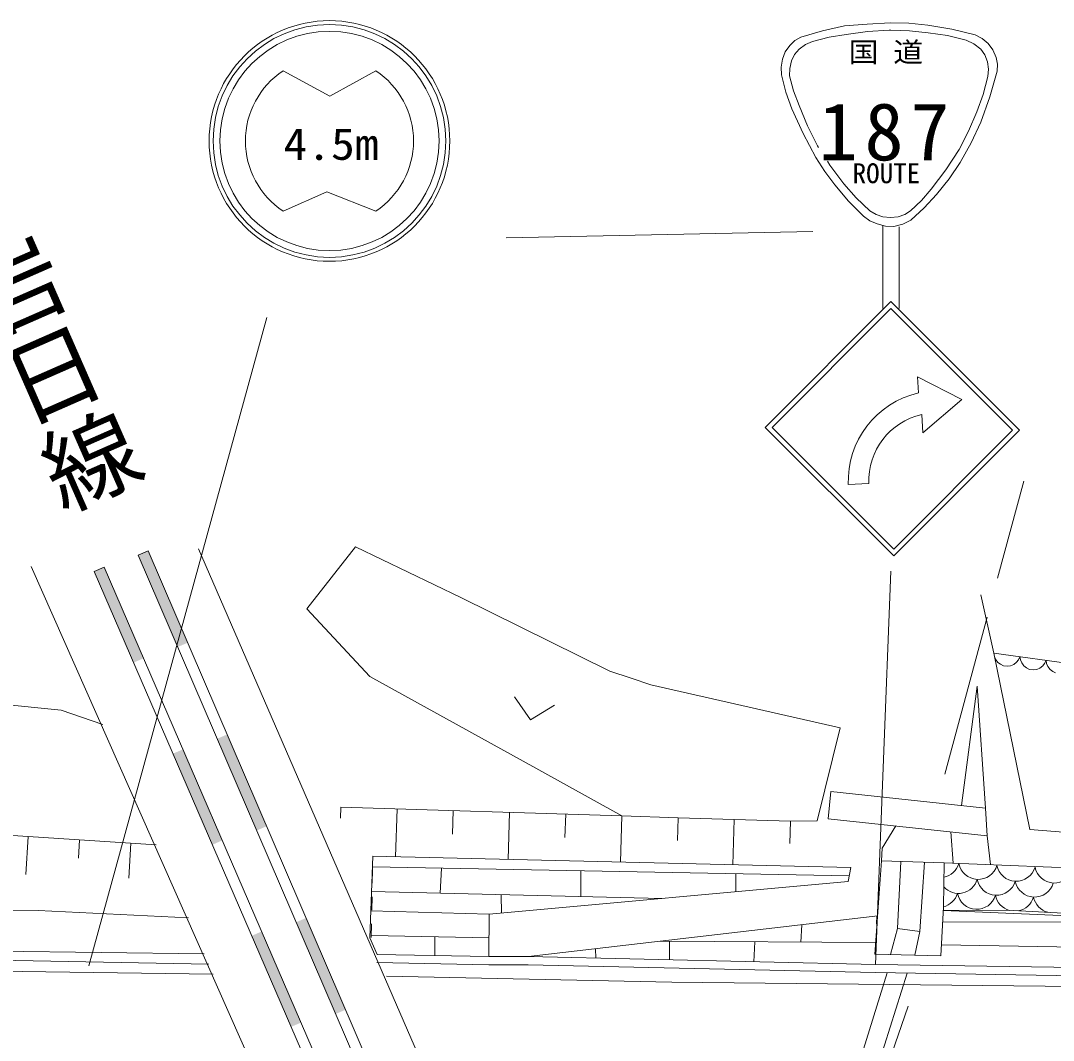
# Model space of a CAD drawing. Units: millimetres, scale not verified. Extents: x 360 to 640360, y 95650 to 455650.
# Drawn here: x 148426 to 186534, y 375031 to 412660 of the extents above; entities that cross this region are included whole.
import ezdxf
from ezdxf.enums import TextEntityAlignment as Align

# ---------------------------------------------------------------- set-up
doc = ezdxf.new("R2010")
doc.units = ezdxf.units.MM
doc.header["$LTSCALE"] = 1000
doc.linetypes.add('DASHED', pattern=[7.5, 6, -1.5])
doc.layers.add('S-BGD', color=1, linetype='Continuous', lineweight=13)
doc.layers.add('S-BGD-HTXT', color=6, linetype='Continuous', lineweight=13)
doc.styles.add('@ＭＳ ゴシック', font='')
doc.styles.add('ＭＳ ゴシック', font='')
doc.styles.get('@ＭＳ ゴシック').set_extended_font_data('@MS Gothic')
doc.styles.get('ＭＳ ゴシック').set_extended_font_data('MS Gothic')

msp = doc.modelspace()

# ---------------------------------------------------------------- hatches: boundary and pattern name
at = {"layer": 'S-BGD'}
for points in [[(153136, 393092), (154592, 389706), (154225, 389548), (152768, 392934)], [(152590, 388970), (151137, 392330), (151504, 392489), (152957, 389128)], [(156048, 386320), (157505, 382934), (157137, 382775), (155681, 386162)], [(155497, 382249), (154044, 385609), (154411, 385768), (155864, 382408)], [(158961, 379547), (160417, 376161), (160050, 376003), (158593, 379389)], [(158404, 375528), (156950, 378888), (157318, 379047), (158771, 375687)]]:
    msp.add_hatch(color=256, dxfattribs=at).paths.add_polyline_path(points)

# ---------------------------------------------------------------- linework, layer by layer
for p, q in [((178019, 412289), (178828, 412468)), ((178828, 412468), (179666, 412529)), ((179666, 412529), (180515, 412579)), ((180515, 412580), (181207, 412565)), ((181207, 412565), (181901, 412489)), ((181901, 412489), (182787, 412344)), ((182787, 412344), (183654, 412140)), ((176998, 411924), (177220, 412050)), ((177220, 412050), (178019, 412289)), ((177649, 411892), (178265, 412053)), ((178265, 412053), (178890, 412154)), ((178890, 412154), (179675, 412261)), ((179675, 412261), (180470, 412307)), ((180470, 412307), (180500, 412307)), ((180500, 412307), (180540, 412307)), ((180540, 412307), (181225, 412289)), ((181225, 412289), (181909, 412211)), ((181909, 412211), (182622, 412108)), ((182622, 412108), (183319, 411944)), ((183654, 412140), (183908, 412007)), ((183908, 412007), (184128, 411822)), ((176643, 411506), (176809, 411747)), ((176809, 411747), (176998, 411924)), ((176986, 411405), (177158, 411614)), ((177158, 411614), (177384, 411777)), ((177384, 411777), (177649, 411892)), ((183319, 411944), (183599, 411805)), ((183599, 411805), (183857, 411608)), ((183857, 411608), (184007, 411394)), ((184128, 411822), (184299, 411581)), ((184299, 411581), (184422, 411302)), ((176486, 410948), (176533, 411239)), ((176533, 411239), (176643, 411506)), ((176872, 411172), (176986, 411405)), ((184007, 411394), (184110, 411138)), ((184422, 411302), (184471, 411051)), ((158112, 410809), (159830, 409870)), ((159830, 409870), (161530, 410809)), ((176500, 410664), (176486, 410948)), ((176803, 410621), (176807, 410894)), ((176807, 410894), (176872, 411172)), ((184110, 411138), (184146, 410876)), ((184146, 410876), (184120, 410604)), ((184471, 411051), (184460, 410792)), ((176663, 410022), (176500, 410664)), ((176948, 410066), (176803, 410621)), ((184120, 410604), (183942, 409941)), ((184460, 410792), (184188, 409850)), ((177152, 409526), (176948, 410066)), ((176883, 409400), (176663, 410022)), ((183942, 409941), (183705, 409294)), ((184188, 409850), (183853, 408915)), ((177303, 408491), (176883, 409400)), ((177463, 408774), (177152, 409526)), ((183705, 409294), (183407, 408585)), ((183853, 408915), (183502, 408156)), ((177831, 408045), (177463, 408774)), ((183407, 408585), (183055, 407905)), ((177775, 407614), (177303, 408491)), ((183502, 408156), (183099, 407425)), ((177870, 407983), (177831, 408045)), ((183055, 407905), (182565, 407159)), ((178100, 407091), (177775, 407614)), ((178291, 407325), (178198, 407470)), ((183099, 407425), (182688, 406822)), ((178473, 406602), (178100, 407091)), ((178802, 406638), (178291, 407325)), ((182565, 407159), (182019, 406438)), ((179260, 406119), (178802, 406638)), ((182688, 406822), (182223, 406249)), ((158112, 405631), (159720, 406346)), ((159720, 406346), (161530, 405631)), ((178977, 405999), (178473, 406602)), ((182019, 406438), (181665, 406023)), ((182223, 406249), (181771, 405750)), ((179522, 405440), (178977, 405999)), ((179765, 405638), (179260, 406119)), ((181665, 406023), (181262, 405644)), ((179993, 405503), (179765, 405638)), ((180246, 405425), (179993, 405503)), ((181054, 405508), (180812, 405424)), ((181262, 405644), (181054, 405508)), ((181771, 405750), (181273, 405292)), ((179766, 405269), (179522, 405440)), ((180027, 405157), (179766, 405269)), ((180336, 405079), (180027, 405157)), ((180240, 402044), (180240, 405093)), ((180530, 405394), (180246, 405425)), ((180812, 405424), (180530, 405394)), ((180980, 405150), (180653, 405060)), ((181273, 405292), (180980, 405150)), ((180653, 405060), (180336, 405079)), ((180840, 405055), (180840, 402044)), ((175898, 397649), (180542, 402293)), ((180542, 402293), (185285, 397549)), ((150941, 377785), (157513, 401711)), ((180542, 402038), (176153, 397649)), ((185031, 397549), (180542, 402038)), ((181558, 398925), (181518, 399522)), ((181518, 399522), (183156, 398683)), ((183156, 398683), (181718, 397450)), ((181718, 397450), (181678, 398127)), ((180642, 392906), (175898, 397649)), ((176153, 397649), (180642, 393160)), ((185285, 397549), (180642, 392906)), ((180642, 393160), (185031, 397549)), ((178967, 395537), (179725, 395576)), ((152768, 392934), (153136, 393092)), ((171700, 348915), (152768, 392934)), ((153136, 393092), (172067, 349073)), ((173953, 349466), (154993, 393173)), ((160783, 393243), (158992, 390949)), ((164664, 391379), (160783, 393243)), ((148809, 392520), (168481, 348122)), ((151137, 392330), (151504, 392489)), ((170031, 348645), (151137, 392330)), ((151504, 392489), (170398, 348803)), ((179975, 377836), (180540, 392351)), ((170168, 388655), (164664, 391379)), ((184338, 389317), (183862, 391471)), ((158992, 390949), (161308, 388459)), ((197836, 387438), (184338, 389317)), ((184338, 389317), (184358, 389201)), ((184338, 389317), (185661, 382817)), ((184358, 389201), (184403, 389099)), ((184403, 389099), (184482, 388980)), ((185248, 389078), (185302, 389183)), ((185302, 389183), (185322, 389067)), ((184482, 388980), (184580, 388908)), ((184580, 388908), (184689, 388856)), ((184689, 388856), (184838, 388835)), ((184838, 388835), (184956, 388855)), ((184956, 388855), (185070, 388898)), ((185070, 388898), (185179, 388991)), ((185179, 388991), (185248, 389078)), ((185322, 389067), (185367, 388965)), ((185367, 388965), (185446, 388846)), ((185446, 388846), (185544, 388773)), ((185544, 388773), (185653, 388721)), ((185653, 388721), (185802, 388701)), ((185802, 388701), (185921, 388721)), ((185921, 388721), (186035, 388764)), ((186035, 388764), (186143, 388857)), ((186143, 388857), (186212, 388943)), ((186212, 388943), (186266, 389049)), ((186266, 389049), (186287, 388933)), ((186287, 388933), (186331, 388831)), ((186331, 388831), (186411, 388712)), ((186411, 388712), (186509, 388639)), ((161308, 388459), (167437, 385073)), ((170954, 388393), (170168, 388655)), ((171675, 388153), (170954, 388393)), ((186509, 388639), (186617, 388587)), ((178666, 386558), (171675, 388153)), ((183722, 388095), (183143, 383695)), ((184033, 383600), (183722, 388095)), ((166655, 387707), (167241, 386858)), ((146671, 387532), (149923, 387221)), ((149923, 387221), (151463, 386682)), ((167241, 386858), (168122, 387396)), ((177814, 383128), (178666, 386558)), ((170612, 383313), (167437, 385073)), ((178324, 384208), (178225, 383205)), ((184033, 383600), (178324, 384208)), ((160243, 383638), (160230, 383235)), ((170612, 383313), (160243, 383638)), ((162317, 383573), (162261, 381809)), ((164390, 383508), (164363, 382634)), ((166464, 383443), (166410, 381710)), ((168538, 383378), (168511, 382519)), ((184089, 382583), (184033, 383600)), ((170612, 383313), (170559, 381610)), ((172686, 383248), (170612, 383313)), ((172686, 383248), (172660, 382404)), ((174760, 383183), (172686, 383248)), ((174760, 383183), (174708, 381511)), ((176834, 383118), (174760, 383183)), ((176834, 383118), (176808, 382290)), ((177814, 383128), (176834, 383118)), ((178225, 383205), (184089, 382583)), ((153421, 382250), (147761, 382617)), ((180221, 382118), (180718, 382941)), ((182745, 382726), (182838, 381573)), ((185661, 382817), (200519, 381638)), ((148708, 382556), (148617, 381148)), ((150602, 382433), (150558, 381756)), ((152496, 382310), (152412, 381010)), ((184216, 381515), (184089, 382583)), ((180192, 381651), (180221, 382118)), ((161427, 381829), (161310, 378812)), ((161427, 381829), (179056, 381407)), ((161427, 381829), (179055, 381407)), ((179949, 378206), (180189, 381651)), ((180189, 381651), (182501, 381587)), ((180783, 379156), (180911, 381631)), ((181773, 381607), (181602, 379043)), ((182501, 381587), (182480, 379957)), ((182501, 381587), (187776, 381364)), ((161403, 380829), (161415, 381329)), ((161411, 381430), (179001, 381097)), ((163910, 380459), (163956, 381381)), ((169095, 380337), (169099, 381284)), ((174822, 381176), (174820, 380516)), ((179055, 381407), (178965, 380893)), ((178965, 380893), (165713, 379686)), ((161376, 380519), (172091, 380267)), ((161379, 379830), (161391, 380330)), ((166155, 380406), (166164, 379727)), ((182480, 379957), (182380, 378150)), ((144410, 379776), (149076, 379828)), ((149076, 379828), (154615, 379549)), ((161348, 379810), (165713, 379686)), ((165713, 379686), (165708, 378119)), ((167160, 378119), (180055, 379626)), ((180014, 379621), (180007, 379333)), ((184818, 379831), (182478, 379817)), ((182482, 379817), (202275, 378969)), ((202275, 378969), (184818, 379831)), ((161355, 378830), (161367, 379330)), ((177252, 379298), (177214, 378657)), ((182449, 379402), (192684, 379380)), ((161576, 378199), (161310, 378812)), ((161356, 378897), (165710, 378815)), ((163709, 378853), (163706, 378158)), ((179996, 378833), (179985, 378333)), ((180529, 378193), (180783, 379156)), ((181602, 379043), (180783, 379156)), ((181602, 379043), (181419, 378172)), ((172024, 378687), (179980, 378640)), ((172372, 378685), (172369, 378002)), ((175523, 378667), (175483, 377933)), ((182402, 378555), (237989, 377619)), ((155370, 377840), (142205, 378102)), ((144099, 378377), (155202, 378219)), ((165708, 378119), (161576, 378199)), ((161576, 378199), (165708, 378119)), ((165708, 378119), (167160, 378119)), ((179974, 377833), (167160, 378119)), ((167160, 378119), (179974, 377833)), ((169634, 378408), (169645, 378063)), ((182380, 378150), (179949, 378206)), ((127900, 377851), (155532, 377472)), ((161570, 377899), (165702, 377819)), ((165708, 377819), (167157, 377819)), ((167157, 377819), (179967, 377533)), ((179974, 377833), (213942, 377289)), ((161920, 377404), (172455, 377182)), ((179969, 377533), (213937, 376989)), ((172455, 377182), (187803, 377016))]:
    msp.add_line(p, q, dxfattribs=at)
at = {"layer": 'S-BGD', "linetype": 'DASHED'}
for p, q in [((182525, 384851), (185442, 395663)), ((180404, 377526), (178215, 370517)), ((181134, 377514), (178944, 370503)), ((181171, 376287), (179296, 370870))]:
    msp.add_line(p, q, dxfattribs=at)
at = {"layer": 'S-BGD'}
for radius in [4440, 4294, 4045]:
    msp.add_circle((159821, 408220), radius, dxfattribs=at)
for centre, radius, start, end in [((159822, 408220), 3103, 123.4369, 236.5631), ((159821, 408220), 3103, 303.4369, 56.5631), ((182311, 395665), 3346, 102.9984, 182.1909), ((182230, 395681), 2508, 102.7279, 182.395), ((182352, 381761), 724, 281.3074, 343.4932), ((183758, 381694), 724, 191.0123, 343.4932), ((185163, 381626), 724, 191.0123, 343.4932), ((186568, 381559), 724, 191.0123, 343.4932), ((183029, 381176), 724, 221.9412, 343.4932), ((184434, 381109), 724, 191.0123, 343.4932), ((185839, 381041), 724, 191.0123, 343.4932), ((182299, 380659), 724, 284.4833, 343.4932), ((183705, 380591), 724, 191.0123, 343.4932), ((185110, 380524), 724, 191.0123, 254.269), ((185110, 380524), 724, 280.078, 343.4932), ((186516, 380456), 724, 191.0123, 254.9778)]:
    msp.add_arc(centre, radius, start, end, dxfattribs=at)
at = {"layer": 'S-BGD-HTXT'}
for p, q in [((166340, 404648), (177663, 404879)), ((179974, 377833), (213942, 377289))]:
    msp.add_line(p, q, dxfattribs=at)

# ---------------------------------------------------------------- texts
at = {"layer": 'S-BGD', "style": 'ＭＳ ゴシック', "width": 1.1}
for s, height, p in [('国 道', 733.1, (178979, 410913)), ('4.5m', 1173, (158123, 407172))]:
    msp.add_text(s, height=height, dxfattribs=at).set_placement(p, align=Align.BOTTOM_LEFT)
at = {"layer": 'S-BGD', "style": 'ＭＳ ゴシック'}
msp.add_text('ROUTE', height=733.1, dxfattribs=at).set_placement((179126, 406442), align=Align.BOTTOM_LEFT)
at = {"layer": 'S-BGD', "style": '@ＭＳ ゴシック'}
msp.add_text('岩日線', height=2566, rotation=293.7, dxfattribs=at).set_placement((145576, 403617), align=Align.BOTTOM_LEFT)
at = {"layer": 'S-BGD', "insert": (177870, 407470), "char_height": 2126, "attachment_point": 7, "style": 'ＭＳ ゴシック'}
msp.add_mtext('\\T1.17;187', dxfattribs=at)

doc.saveas('drawing.dxf')
